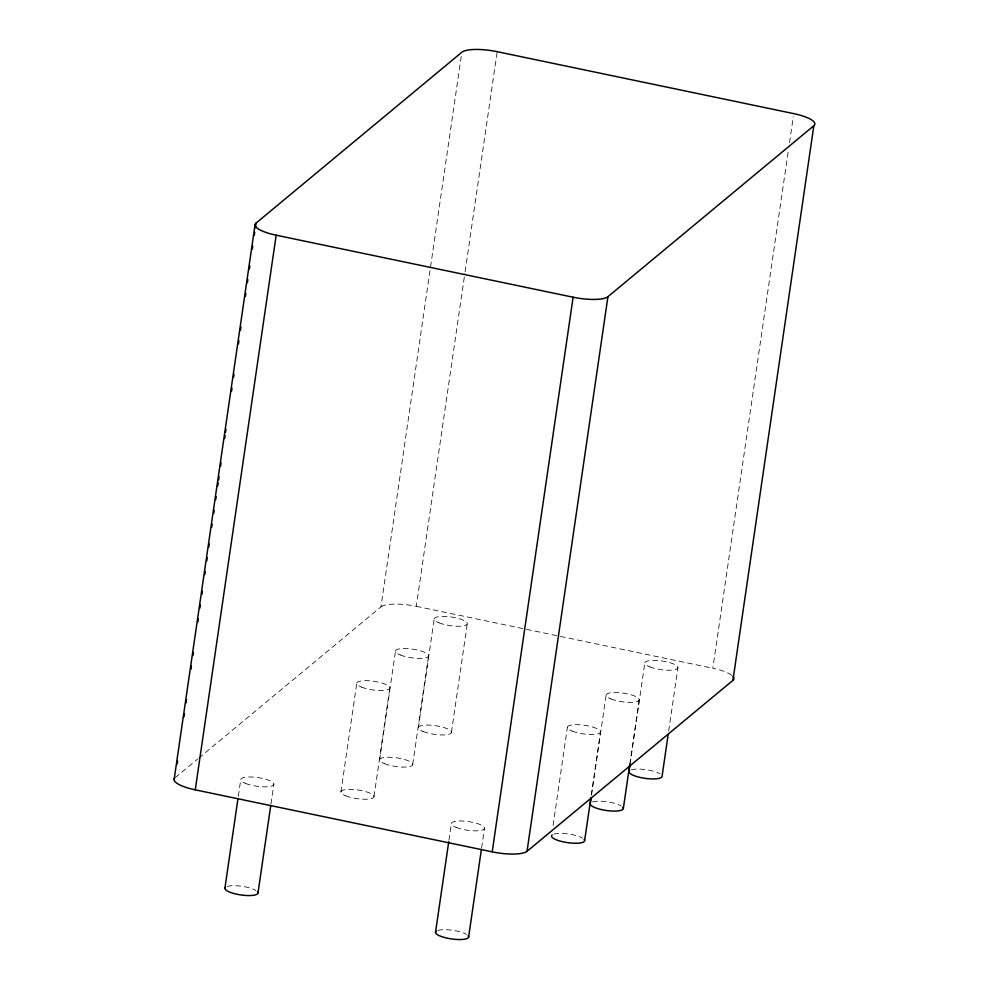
<?xml version="1.0" encoding="UTF-8"?>
<svg xmlns="http://www.w3.org/2000/svg" width="989" height="989" viewBox="0 0 989 989"><rect width="100%" height="100%" fill="white"/><g stroke="black" fill="none" stroke-linecap="round" stroke-linejoin="round"><path stroke-width="0.74" stroke-dasharray="4.95 3.71" d="M238.324 796.244L240.747 779.641M270.998 803.822L273.866 784.19M340.896 792.041L356.757 683.325M198.814 758.081L380.95 606.863L461.418 55.285M374.003 796.59L389.864 687.887M379.615 759.886L395.464 651.182M380.95 606.863A29.027 7.566 8.3 0 1 416.282 606.319L464.879 273.236M465.102 271.703L497.195 51.688M412.722 764.448L428.583 655.732M418.335 727.743L434.183 619.04M451.441 732.293L467.303 623.589M448.957 840.242L451.38 823.627M481.631 847.808L484.499 828.189M553.074 825.456L567.389 727.323M591.249 795.28L600.496 731.872M591.57 794.822L606.109 695.168M629.746 764.645L639.215 699.73M630.067 764.188L644.828 663.026M668.688 730.995L677.935 667.575M731.848 675.326A29.027 7.566 8.3 0 0 712.834 668.255L788.394 150.291M789.519 142.651L793.302 116.677M175.164 777.713L197.627 759.058M416.282 606.319L712.834 668.255M631.242 769.85A16.714 4.352 8.3 0 1 659.91 773.794M553.803 834.135A16.714 4.352 8.3 0 1 582.472 838.079M592.522 801.992A16.714 4.352 8.3 0 1 621.191 805.936M227.161 886.465A16.714 4.352 8.3 0 1 255.842 890.409M437.793 930.451A16.714 4.352 8.3 0 1 466.474 934.395M649.6 666.796A16.714 4.352 8.3 0 0 677.341 668.638A16.714 4.352 8.3 0 0 657.203 660.479A16.714 4.352 8.3 0 0 649.6 666.796M423.107 731.514A16.714 4.352 8.3 0 0 450.848 733.356A16.714 4.352 8.3 0 0 430.709 725.197A16.714 4.352 8.3 0 0 423.107 731.514M438.955 622.798A16.714 4.352 8.3 0 0 466.709 624.64A16.714 4.352 8.3 0 0 446.558 616.493A16.714 4.352 8.3 0 0 438.955 622.798M345.668 795.799A16.714 4.352 8.3 0 0 373.409 797.641A16.714 4.352 8.3 0 0 353.271 789.494A16.714 4.352 8.3 0 0 345.668 795.799M361.529 687.095A16.714 4.352 8.3 0 0 389.27 688.937A16.714 4.352 8.3 0 0 369.132 680.778A16.714 4.352 8.3 0 0 361.529 687.095M572.161 731.081A16.714 4.352 8.3 0 0 599.903 732.923A16.714 4.352 8.3 0 0 579.764 724.776A16.714 4.352 8.3 0 0 572.161 731.081M610.881 698.939A16.714 4.352 8.3 0 0 638.622 700.781A16.714 4.352 8.3 0 0 618.484 692.621A16.714 4.352 8.3 0 0 610.881 698.939M384.387 763.656A16.714 4.352 8.3 0 0 412.129 765.498A16.714 4.352 8.3 0 0 391.99 757.339A16.714 4.352 8.3 0 0 384.387 763.656M400.236 654.953A16.714 4.352 8.3 0 0 427.99 656.795A16.714 4.352 8.3 0 0 407.851 648.636A16.714 4.352 8.3 0 0 400.236 654.953M245.519 783.412A16.714 4.352 8.3 0 0 273.273 785.254A16.714 4.352 8.3 0 0 253.122 777.094A16.714 4.352 8.3 0 0 245.519 783.412M456.152 827.397A16.714 4.352 8.3 0 0 483.905 829.239A16.714 4.352 8.3 0 0 463.754 821.08A16.714 4.352 8.3 0 0 456.152 827.397"/><path stroke-width="1.48" d="M174.126 779.555L255.038 224.923M177.167 763.965L177.612 760.912M184.078 716.605L184.523 713.551M186.08 702.845L186.525 699.792M190.988 669.232L191.433 666.178M192.991 655.484L193.436 652.431M197.899 621.871L198.344 618.817M199.902 608.124L200.347 605.058M201.904 594.364L202.349 591.311M204.81 574.51L205.255 571.444M206.812 560.751L207.257 557.697M208.815 547.004L209.26 543.95M211.72 527.137L212.165 524.083M213.723 513.39L214.168 510.336M215.726 499.643L216.171 496.577M217.728 485.883L218.173 482.83M218.618 479.776L219.076 476.723M220.634 466.029L221.079 462.963M224.639 438.523L225.084 435.469M225.529 432.416L225.974 429.35M231.55 391.162L231.995 388.096M233.552 377.402L234.01 374.349M238.46 343.789L238.905 340.735M240.463 330.042L240.908 326.988M245.371 296.428L245.816 293.374M247.374 282.669L247.819 279.615M249.389 268.921L249.834 265.868M252.282 249.055L252.727 246.001M254.284 235.308L254.729 232.254M255.397 227.668L256.077 223.081L461.863 52.232A29.027 7.566 8.3 0 1 497.195 51.688L793.747 113.624A29.027 7.566 8.3 0 1 813.836 125.739L732.923 680.37L527.038 851.319A28.607 7.455 8.3 0 1 492.201 851.85L195.253 789.84A29.027 7.566 8.3 0 1 174.398 778.59M195.253 789.84L276.166 235.197A29.027 7.566 8.3 0 1 256.077 223.081M224.886 888.345L237.879 799.273M258.005 892.906L270.776 805.33M435.519 932.343L448.734 841.75M468.638 936.892L481.408 849.316M492.201 851.85L573.113 297.219A28.607 7.455 8.3 0 0 607.938 296.688L813.836 125.739M527.038 851.319L607.938 296.688M584.635 840.576L590.804 798.308M591.125 797.839L590.248 803.884A16.714 4.352 8.3 0 0 608.853 810.795A16.714 4.352 8.3 0 0 622.823 807.222M623.354 808.433L629.746 764.645M629.845 765.696L628.967 771.729A16.714 4.352 8.3 0 0 645.409 778.392A16.714 4.352 8.3 0 0 662.074 776.291L668.243 734.011M276.166 235.197L573.113 297.219M584.103 839.364A16.714 4.352 8.3 0 1 567.97 842.69A16.714 4.352 8.3 0 1 552.122 834.963M257.461 891.695A16.714 4.352 8.3 0 1 241.341 895.008A16.714 4.352 8.3 0 1 225.48 887.294M468.106 935.681A16.714 4.352 8.3 0 1 451.973 938.994A16.714 4.352 8.3 0 1 436.112 931.279M733.022 676.427A29.027 7.566 8.3 0 1 732.923 680.37"/></g></svg>
